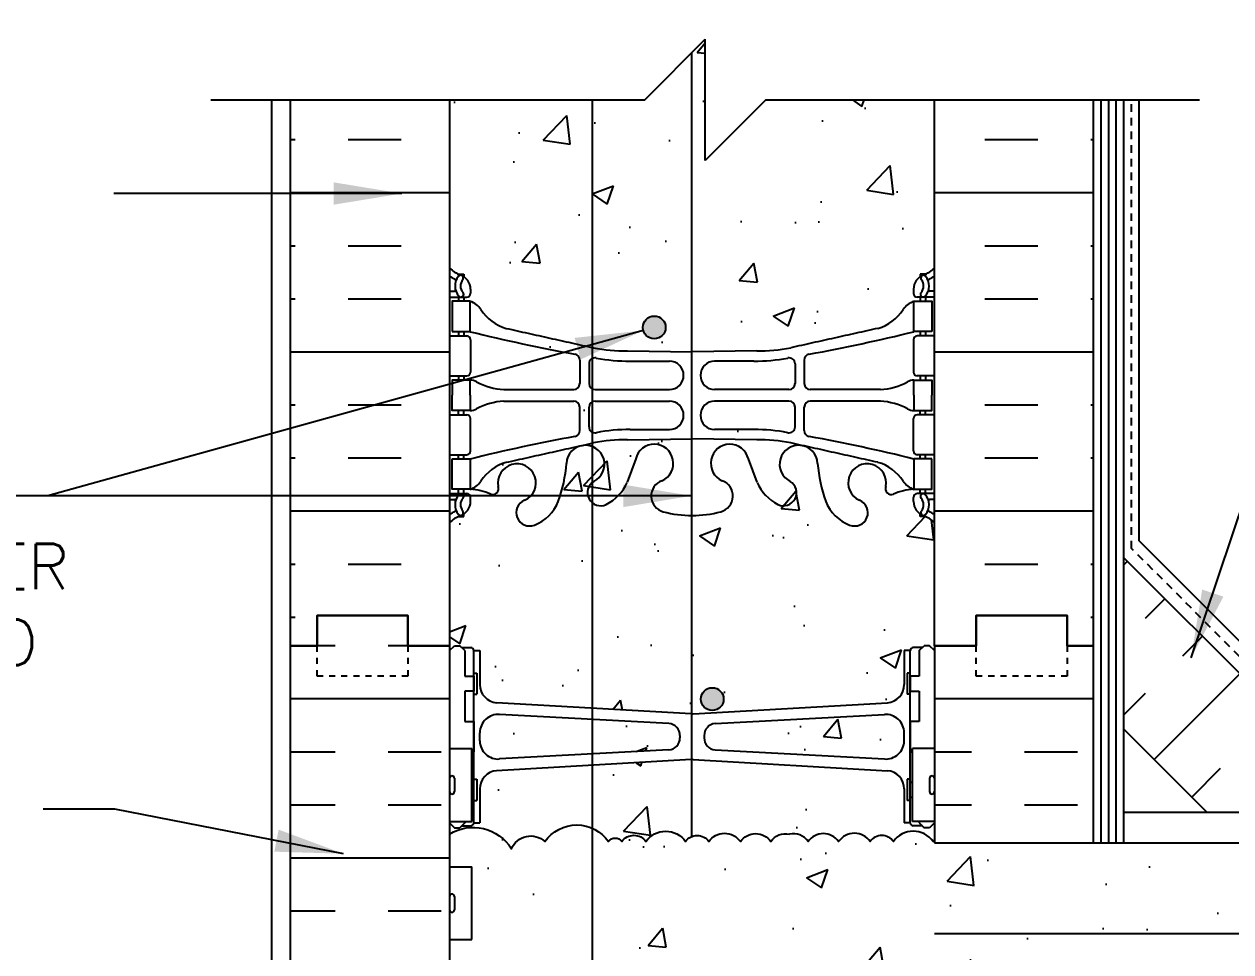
# Model space of a CAD drawing. Header units: inches. Extents: x 193.4 to 284.6, y 120.6 to 197.
# Drawn here: x 248.4 to 268.31, y 165.98 to 181.28 of the extents above; entities that cross this region are included whole.
import ezdxf

# ---------------------------------------------------------------- set-up
doc = ezdxf.new("R2010")
doc.units = ezdxf.units.IN
doc.header["$LTSCALE"] = 0.5
doc.header["$MEASUREMENT"] = 0
doc.linetypes.add('DASHED2', pattern=[0.375, 0.25, -0.125])
for name, color, linetype in [('HATCH', 12, 'Continuous'), ('line25', 2, 'Continuous'), ('LINE3', 3, 'Continuous'), ('LINE50', 5, 'Continuous'), ('LINE9', 9, 'Continuous'), ('TEXT', 4, 'Continuous'), ('Web_Edge', 9, 'Continuous')]:
    doc.layers.add(name, color=color, linetype=linetype)
doc.styles.add('DIM', font='romans.shx', dxfattribs={"width": 0.7})
doc.styles.add('ROMANS', font='romans.shx', dxfattribs={"height": 0.75})
doc.styles.get("Standard").update_dxf_attribs({"font": 'romans.shx', "height": 0.75})
doc.linetypes.add('STEEL', pattern='A,0.5,-0.2,["X",Standard,S=0.1,R=0,X=-0.1,Y=-0.05],-0.1', length=0.8)
doc.dimstyles.new('ext_12', dxfattribs={"dimscale": 12, "dimtxt": 0.09375, "dimasz": 0.09375, "dimexe": 0.09375, "dimexo": 0.0625, "dimgap": 0.0625, "dimtad": 1, "dimdec": 1, "dimzin": 2, "dimdsep": 46, "dimlunit": 4, "dimtxsty": 'DIM', "dimcen": 0.09, "dimdle": 0.09375, "dimclrt": 4, "dimadec": 0, "dimazin": 0, "dimtfac": 1, "dimtdec": 1, "dimtmove": 2, "dimatfit": 3, "dimfxl": 1, "dimfrac": 2, "dimtolj": 1, "dimtzin": 0, "dimarcsym": 0})

msp = doc.modelspace()

# ---------------------------------------------------------------- hatches: boundary and pattern name
at = {"layer": 'HATCH'}
h = msp.add_hatch(dxfattribs=at)
h.set_pattern_fill('AR-CONC', color=256, scale=0.5)
h.set_pattern_definition([(50, (0, 0), (3.5863, -0.31376), [0.375, -4.125]), (355, (0, 0), (-0.693757, 3.76096), [0.3, -3.3]), (100.4514, (0.299, -0.026), (2.892544, 3.4472), [0.3187, -3.50571]), (46.1842, (0, 1), (5.336207, -0.827596), [0.5625, -6.1875]), (96.6356, (0.4447, 0.931), (4.67331, 4.87059), [0.47805, -5.25857]), (351.1842, (0, 1), (4.67331, 4.87059), [0.45, -4.95]), (21, (0.5, 0.75), (2.984535, -2.013094), [0.375, -4.125]), (326, (0.5, 0.75), (1.216577, 3.62575), [0.3, -3.3]), (71.4514, (0.7487, 0.5822), (4.201112, 1.612656), [0.3187, -3.50571]), (37.5, (0, 0), (0.0607993, 1.6644693), [0, -3.26, 0, -3.35, 0, -3.3125]), (7.5, (0, 0), (1.315348, 1.972059), [0, -1.91, 0, -3.185, 0, -1.2625]), (327.5, (-1.115, 0), (2.669112, -0.1127744), [0, -1.25, 0, -3.9, 0, -5.175]), (317.5, (-1.615, 0), (2.915931, 0.500525), [0, -1.625, 0, -2.59, 0, -3.675])])
edge = h.paths.add_edge_path()
edge.add_arc((263.077, 146.44), 0.5, 46.2109, 66.4218)
edge.add_line((263.277, 146.899), (263.187, 146.899))
edge.add_line((263.187, 146.899), (263.187, 146.94))
edge.add_arc((263.327, 147.147), 0.25, 180, 235.9442, ccw=False)
edge.add_line((263.077, 147.147), (263.077, 147.215))
edge.add_arc((263.14, 147.215), 0.0625, 90, 180, ccw=False)
edge.add_line((263.14, 147.277), (263.187, 147.277))
edge.add_line((263.187, 147.277), (263.187, 147.347))
edge.add_line((263.187, 147.347), (263.082, 147.347))
edge.add_arc((263.205, 147.69), 0.364, 214.9775, 250.3387, ccw=False)
edge.add_arc((262.282, 147.079), 0.743, 32.7919, 73.8107)
edge.add_spline(control_points=[(262.489, 147.793), (261.052, 148.113)], knot_values=[0, 0, 1, 1], degree=1, periodic=0)
edge.add_arc((260.495, 145.182), 2.984, 79.2546, 90.0995)
edge.add_line((260.49, 148.166), (259.423, 148.181))
edge.add_line((259.423, 148.181), (258.357, 148.166))
edge.add_arc((258.352, 145.182), 2.984, 89.9005, 100.7454)
edge.add_spline(control_points=[(257.795, 148.113), (256.358, 147.793)], knot_values=[0, 0, 1, 1], degree=1, periodic=0)
edge.add_arc((256.565, 147.079), 0.743, 106.1893, 147.2081)
edge.add_arc((255.642, 147.69), 0.364, 289.6613, 325.0225, ccw=False)
edge.add_line((255.764, 147.347), (255.659, 147.347))
edge.add_line((255.659, 147.347), (255.659, 147.277))
edge.add_line((255.659, 147.277), (255.707, 147.277))
edge.add_arc((255.707, 147.215), 0.0625, 0, 90, ccw=False)
edge.add_line((255.769, 147.215), (255.769, 147.147))
edge.add_arc((255.519, 147.147), 0.25, 304.0558, 360, ccw=False)
edge.add_line((255.659, 146.94), (255.659, 146.899))
edge.add_line((255.659, 146.899), (255.569, 146.899))
edge.add_arc((255.769, 146.44), 0.5, 113.5782, 133.7891)
edge.add_line((255.423, 146.801), (255.423, 144.028))
edge.add_line((255.423, 144.028), (258.387, 144.028))
edge.add_line((258.387, 144.028), (259.387, 145.028))
edge.add_line((259.387, 145.028), (259.387, 143.028))
edge.add_line((259.387, 143.028), (260.387, 144.028))
edge.add_line((260.387, 144.028), (263.423, 144.028))
edge.add_line((263.423, 144.028), (263.423, 146.801))
h.paths.add_polyline_path([(263.423, 153.644), (263.343, 153.564), (263.253, 153.564), (263.223, 153.594), (263.073, 153.594, -0.414214), (263.023, 153.644), (262.923, 153.644), (262.923, 154.205, 0.390098), (262.648, 154.504), (259.44, 154.688, 0.020761), (259.423, 154.688, 0.020761), (259.407, 154.688), (256.199, 154.504, 0.390098), (255.923, 154.205), (255.923, 153.644), (255.823, 153.644, -0.414214), (255.773, 153.594), (255.623, 153.594), (255.593, 153.564), (255.503, 153.564), (255.423, 153.644), (255.423, 153.028), (255.423, 150.994, 0.088416), (255.569, 150.896), (255.659, 150.896), (255.659, 150.855, -0.249069), (255.769, 150.647), (255.769, 150.58, -0.414214), (255.707, 150.517), (255.659, 150.517), (255.659, 150.447), (255.764, 150.447, 0.087457), (256.102, 150.526, -0.638777), (256.226, 150.403, 2.087231), (256.66, 150.627, -1), (256.824, 151.036, -0.21345), (257.216, 150.647, -0.068226), (257.352, 150.019, 1.753171), (257.803, 150.315, -0.940793), (258.006, 150.699, -0.173075), (258.352, 150.332), (258.495, 149.945, 1.612474), (258.926, 150.305, -0.734872), (258.949, 150.816, -0.068475), (259.423, 150.878, -0.068475), (259.898, 150.816, -0.734872), (259.921, 150.305, 1.612474), (260.352, 149.945), (260.495, 150.332, -0.173075), (260.841, 150.699, -0.940793), (261.044, 150.315, 1.753171), (261.495, 150.019, -0.068226), (261.631, 150.647, -0.21345), (262.023, 151.036, -1), (262.187, 150.627, 2.087231), (262.62, 150.403, -0.638777), (262.745, 150.526, 0.087457), (263.082, 150.447), (263.187, 150.447), (263.187, 150.517), (263.14, 150.517, -0.414214), (263.077, 150.58), (263.077, 150.647, -0.249069), (263.187, 150.855), (263.187, 150.896), (263.277, 150.896, 0.088416), (263.423, 150.994), (263.423, 153.028)])
h.paths.add_polyline_path([(262.923, 156.484), (263.023, 156.484, -0.414214), (263.073, 156.534), (263.223, 156.534), (263.253, 156.564), (263.343, 156.564), (263.423, 156.484), (263.423, 156.673), (263.058, 156.673), (263.058, 157.346, 0.035013), (263.002, 157.276, 0.520567), (262.451, 157.159, 0.520567), (261.43, 157.254, 0.520567), (260.409, 157.159, 0.520567), (259.858, 157.276, 0.520567), (258.807, 157.276, 0.520567), (258.587, 157.276, 0.520567), (258.19, 157.276, 0.520567), (257.536, 157.276, 0.520567), (257.154, 157.276, 0.520567), (256.633, 157.276, 0.520567), (256.131, 157.276, 0.328601), (255.788, 157.392), (255.788, 156.673), (255.423, 156.673), (255.423, 156.484), (255.503, 156.564), (255.593, 156.564), (255.623, 156.534), (255.773, 156.534, -0.414214), (255.823, 156.484), (255.923, 156.484), (255.923, 155.923, 0.390098), (256.199, 155.624), (259.407, 155.44, 0.020761), (259.423, 155.44, 0.020761), (259.44, 155.44), (262.648, 155.624, 0.390098), (262.923, 155.923)])
h.paths.add_polyline_path([(262.923, 154.997), (262.923, 155.131, 0.438748), (262.599, 155.43), (259.807, 155.281, 0.390098), (259.623, 155.082), (259.623, 155.046, 0.390098), (259.807, 154.847), (262.599, 154.698, 0.438748)])
h.paths.add_polyline_path([(259.223, 155.046), (259.223, 155.082, 0.390098), (259.04, 155.281), (256.248, 155.43, 0.438748), (255.923, 155.131), (255.923, 154.997, 0.438748), (256.248, 154.698), (259.04, 154.847, 0.390098)])
h.paths.add_polyline_path([(263.423, 164.278), (263.423, 165.778), (282.319, 165.778), (282.319, 167.778), (263.423, 167.778), (263.423, 167.83, 0.04026), (263.399, 167.8, 0.520567), (262.745, 167.8, 0.520567), (262.363, 167.8, 0.520567), (261.841, 167.8, 0.520567), (261.34, 167.8, 0.297004), (261.031, 167.924, 0.297004), (260.722, 167.8, 0.520567), (260.221, 167.8, 0.520567), (259.699, 167.8, 0.520567), (259.317, 167.8, 0.520567), (258.663, 167.8, 0.520567), (258.266, 167.8, 0.520567), (258.046, 167.8, 0.520567), (256.996, 167.8, 0.520567), (256.445, 167.682, 0.411465), (255.423, 167.923), (255.423, 167.383), (255.788, 167.383), (255.788, 166.183), (255.423, 166.183), (255.423, 165.433), (255.788, 165.433), (255.788, 164.233), (255.423, 164.233), (255.423, 163.483), (255.788, 163.483), (255.788, 162.403), (255.423, 162.403), (255.423, 161.653), (255.788, 161.653), (255.788, 160.573), (255.423, 160.573), (255.423, 159.823), (255.788, 159.823), (255.788, 158.623), (255.423, 158.623), (255.423, 157.873), (255.788, 157.873), (255.788, 157.392, -0.328601), (256.131, 157.276, -0.520567), (256.633, 157.276, -0.520567), (257.154, 157.276, -0.520567), (257.536, 157.276, -0.520567), (258.19, 157.276, -0.520567), (258.587, 157.276, -0.520567), (258.807, 157.276, -0.520567), (259.858, 157.276, -0.520567), (260.409, 157.159, -0.520567), (261.43, 157.254, -0.520567), (262.451, 157.159, -0.520567), (263.002, 157.276, -0.035013), (263.058, 157.346), (263.058, 157.873), (263.423, 157.873), (263.423, 159.778)])
h.paths.add_polyline_path([(262.923, 168.669, 0.390098), (262.648, 168.968), (259.44, 169.152, 0.020761), (259.423, 169.152, 0.020761), (259.407, 169.152), (256.199, 168.968, 0.390098), (255.923, 168.669), (255.923, 168.108), (255.823, 168.108, -0.414214), (255.773, 168.058), (255.623, 168.058), (255.593, 168.028), (255.503, 168.028), (255.423, 168.108), (255.423, 167.923, -0.411465), (256.445, 167.682, -0.520567), (256.996, 167.8, -0.520567), (258.046, 167.8, -0.520567), (258.266, 167.8, -0.520567), (258.663, 167.8, -0.520567), (259.317, 167.8, -0.520567), (259.699, 167.8, -0.520567), (260.221, 167.8, -0.520567), (260.722, 167.8, -0.297004), (261.031, 167.924, -0.297004), (261.34, 167.8, -0.520567), (261.841, 167.8, -0.520567), (262.363, 167.8, -0.520567), (262.745, 167.8, -0.520567), (263.399, 167.8, -0.04026), (263.423, 167.83), (263.423, 168.108), (263.343, 168.028), (263.253, 168.028), (263.223, 168.058), (263.073, 168.058, -0.414214), (263.023, 168.108), (262.923, 168.108)])
h.paths.add_polyline_path([(259.04, 169.745), (256.248, 169.894, 0.438748), (255.923, 169.595), (255.923, 169.461, 0.438748), (256.248, 169.162), (259.04, 169.311, 0.390098), (259.223, 169.51), (259.223, 169.546, 0.390098)])
h.paths.add_polyline_path([(262.599, 169.894), (259.807, 169.745, 0.390098), (259.623, 169.546), (259.623, 169.51, 0.390098), (259.807, 169.311), (262.599, 169.162, 0.438748), (262.923, 169.461), (262.923, 169.595, 0.438748)])
h.paths.add_polyline_path([(263.423, 173.062, 0.088416), (263.277, 173.16), (263.187, 173.16), (263.187, 173.201, -0.249069), (263.077, 173.409), (263.077, 173.476, -0.414214), (263.14, 173.539), (263.187, 173.539), (263.187, 173.609), (263.082, 173.609, 0.087457), (262.745, 173.53, -0.638777), (262.62, 173.653, 2.087231), (262.187, 173.428, -1), (262.023, 173.02, -0.21345), (261.631, 173.409, -0.068226), (261.495, 174.037, 1.753171), (261.044, 173.74, -0.940793), (260.841, 173.357, -0.173075), (260.495, 173.724), (260.352, 174.111, 1.612474), (259.921, 173.751, -0.734872), (259.898, 173.24, -0.068475), (259.423, 173.178, -0.068475), (258.949, 173.24, -0.734872), (258.926, 173.751, 1.612474), (258.495, 174.111), (258.352, 173.724, -0.173075), (258.006, 173.357, -0.940793), (257.803, 173.74, 1.753171), (257.352, 174.037, -0.068226), (257.216, 173.409, -0.21345), (256.824, 173.02, -1), (256.66, 173.428, 2.087231), (256.226, 173.653, -0.638777), (256.102, 173.53, 0.087457), (255.764, 173.609), (255.659, 173.609), (255.659, 173.539), (255.707, 173.539, -0.414214), (255.769, 173.476), (255.769, 173.409, -0.249069), (255.659, 173.201), (255.659, 173.16), (255.569, 173.16, 0.088416), (255.423, 173.062), (255.423, 171.028), (255.423, 170.948), (255.503, 171.028), (255.593, 171.028), (255.623, 170.998), (255.773, 170.998, -0.414214), (255.823, 170.948), (255.923, 170.948), (255.923, 170.387, 0.390098), (256.199, 170.088), (259.407, 169.904, 0.020761), (259.423, 169.904, 0.020761), (259.44, 169.904), (262.648, 170.088, 0.390098), (262.923, 170.387), (262.923, 170.948), (263.023, 170.948, -0.414214), (263.073, 170.998), (263.223, 170.998), (263.253, 171.028), (263.343, 171.028), (263.423, 170.948), (263.423, 171.028)])
h.paths.add_polyline_path([(263.423, 180.03), (260.642, 180.03), (259.642, 179.03), (259.642, 181.03), (258.642, 180.03), (255.423, 180.03), (255.423, 177.255, 0.088416), (255.569, 177.157), (255.659, 177.157), (255.659, 177.116, -0.249069), (255.769, 176.909), (255.769, 176.841, -0.414214), (255.707, 176.779), (255.659, 176.779), (255.659, 176.709), (255.764, 176.709), (255.764, 176.209, 0.015618), (257.489, 175.837, -0.362164), (257.571, 175.739), (257.571, 175.354, -0.414015), (257.472, 175.254), (256.317, 175.253, -0.104585), (255.856, 175.386, 0.109113), (255.764, 175.409), (255.764, 175.159), (255.764, 174.909, 0.109113), (255.856, 174.931, -0.104585), (256.317, 175.064), (257.472, 175.063, -0.414015), (257.571, 174.963), (257.571, 174.578, -0.362164), (257.489, 174.48, 0.015618), (255.764, 174.109), (255.764, 173.609, -0.087457), (256.102, 173.53, 0.638777), (256.226, 173.653, -2.126461), (256.652, 173.425, 0.951577), (256.812, 173.016, 0.218393), (257.216, 173.409, 0.068226), (257.352, 174.037, -1.753171), (257.803, 173.74, 0.940793), (258.006, 173.357, 0.173075), (258.352, 173.724), (258.495, 174.111, -1.612474), (258.926, 173.751, 0.726929), (258.944, 173.241, 0.06927), (259.423, 173.178, 0.06927), (259.903, 173.241, 0.726929), (259.921, 173.751, -1.612474), (260.352, 174.111), (260.495, 173.724, 0.173075), (260.841, 173.357, 0.940793), (261.044, 173.74, -1.753171), (261.495, 174.037, 0.068226), (261.631, 173.409, 0.218393), (262.035, 173.016, 0.951577), (262.195, 173.425, -2.126461), (262.62, 173.653, 0.638777), (262.745, 173.53, -0.087457), (263.082, 173.609), (263.082, 174.109, 0.015618), (261.357, 174.48, -0.362164), (261.275, 174.578), (261.275, 174.963, -0.414015), (261.375, 175.063), (262.53, 175.064, -0.104585), (262.991, 174.931, 0.109113), (263.082, 174.909), (263.082, 175.159), (263.082, 175.409, 0.109113), (262.991, 175.386, -0.104585), (262.53, 175.253), (261.375, 175.254, -0.414015), (261.275, 175.354), (261.275, 175.739, -0.362164), (261.357, 175.837, 0.015618), (263.082, 176.209), (263.082, 176.709), (263.187, 176.709), (263.187, 176.779), (263.14, 176.779, -0.414214), (263.077, 176.841), (263.077, 176.909, -0.249069), (263.187, 177.116), (263.187, 177.157), (263.277, 177.157, 0.088416), (263.423, 177.255)])
h.paths.add_polyline_path([(259.051, 175.722, -1), (259.051, 175.254), (257.824, 175.254, -0.414214), (257.724, 175.354), (257.724, 175.677, -0.470273), (257.843, 175.775, 0.047355), (258.404, 175.722)], flags=16)
h.paths.add_polyline_path([(259.796, 175.722), (260.443, 175.722, 0.047355), (261.004, 175.775, -0.470273), (261.123, 175.677), (261.123, 175.354, -0.414214), (261.023, 175.254), (259.796, 175.254, -1)], flags=16)
h.paths.add_polyline_path([(259.051, 175.063, -1), (259.051, 174.595), (258.404, 174.595, 0.047355), (257.843, 174.542, -0.470273), (257.724, 174.64), (257.724, 174.963, -0.414214), (257.824, 175.063)], flags=16)
h.paths.add_polyline_path([(259.796, 175.063), (261.023, 175.063, -0.414214), (261.123, 174.963), (261.123, 174.64, -0.470273), (261.004, 174.542, 0.047355), (260.443, 174.595), (259.796, 174.595, -1)], flags=16)
edge = h.paths.add_edge_path()
edge.add_arc((263.077, 185.44), 0.5, 46.2109, 66.4218)
edge.add_line((263.277, 185.898), (263.187, 185.898))
edge.add_line((263.187, 185.898), (263.187, 185.94))
edge.add_arc((263.327, 186.147), 0.25, 180, 235.9442, ccw=False)
edge.add_line((263.077, 186.147), (263.077, 186.214))
edge.add_arc((263.14, 186.214), 0.0625, 90, 180, ccw=False)
edge.add_line((263.14, 186.277), (263.187, 186.277))
edge.add_line((263.187, 186.277), (263.187, 186.347))
edge.add_line((263.187, 186.347), (263.082, 186.347))
edge.add_arc((263.205, 186.69), 0.364, 214.9775, 250.3387, ccw=False)
edge.add_arc((262.282, 186.078), 0.743, 32.7919, 73.8107)
edge.add_spline(control_points=[(262.489, 186.792), (261.052, 187.113)], knot_values=[0, 0, 1, 1], degree=1, periodic=0)
edge.add_arc((260.495, 184.181), 2.984, 79.2546, 90.0995)
edge.add_line((260.49, 187.165), (259.423, 187.181))
edge.add_line((259.423, 187.181), (258.357, 187.165))
edge.add_arc((258.352, 184.181), 2.984, 89.9005, 100.7454)
edge.add_spline(control_points=[(257.795, 187.113), (256.358, 186.792)], knot_values=[0, 0, 1, 1], degree=1, periodic=0)
edge.add_arc((256.565, 186.078), 0.743, 106.1893, 147.2081)
edge.add_arc((255.642, 186.69), 0.364, 289.6613, 325.0225, ccw=False)
edge.add_line((255.764, 186.347), (255.659, 186.347))
edge.add_line((255.659, 186.347), (255.659, 186.277))
edge.add_line((255.659, 186.277), (255.707, 186.277))
edge.add_arc((255.707, 186.214), 0.0625, 0, 90, ccw=False)
edge.add_line((255.769, 186.214), (255.769, 186.147))
edge.add_arc((255.519, 186.147), 0.25, 304.0558, 360, ccw=False)
edge.add_line((255.659, 185.94), (255.659, 185.898))
edge.add_line((255.659, 185.898), (255.569, 185.898))
edge.add_arc((255.769, 185.44), 0.5, 113.5782, 133.7891)
edge.add_line((255.423, 185.801), (255.423, 182.53))
edge.add_line((255.423, 182.53), (258.642, 182.53))
edge.add_line((258.642, 182.53), (259.642, 183.53))
edge.add_line((259.642, 183.53), (259.642, 181.53))
edge.add_line((259.642, 181.53), (260.642, 182.53))
edge.add_line((260.642, 182.53), (263.423, 182.53))
edge.add_line((263.423, 182.53), (263.423, 185.801))
h.paths.add_polyline_path([(263.423, 190.621, 0.259173), (262.972, 190.401, 0.520567), (262.472, 190.401, 0.520567), (262.085, 190.401, 0.336749), (261.423, 190.507, 0.336749), (260.761, 190.401, 0.520567), (260.375, 190.401, 0.520567), (259.875, 190.401, 0.520567), (259.028, 190.401, 0.520567), (258.746, 190.401, 0.520567), (257.851, 190.401, 0.520567), (257.112, 190.401, 0.520567), (256.419, 190.401, 0.520567), (256.198, 190.401, 0.321585), (255.423, 190.427), (255.423, 189.993, 0.088416), (255.569, 189.896), (255.659, 189.896), (255.659, 189.854, -0.249069), (255.769, 189.647), (255.769, 189.579, -0.414214), (255.707, 189.517), (255.659, 189.517), (255.659, 189.447), (255.764, 189.447, 0.085348), (256.094, 189.522, -0.669601), (256.226, 189.402, 2.087231), (256.66, 189.627, -1), (256.824, 190.036, -0.21345), (257.216, 189.646, -0.069923), (257.353, 189.003, 1.702394), (257.803, 189.315, -0.940793), (258.006, 189.698, -0.173075), (258.352, 189.332), (258.495, 188.945, 1.612474), (258.926, 189.304, -0.734872), (258.949, 189.815, -0.068475), (259.423, 189.878, -0.068475), (259.898, 189.815, -0.734872), (259.921, 189.304, 1.612474), (260.352, 188.945), (260.495, 189.332, -0.173075), (260.841, 189.698, -0.940793), (261.044, 189.315, 1.702394), (261.494, 189.003, -0.069923), (261.631, 189.646, -0.21345), (262.023, 190.036, -1), (262.187, 189.627, 2.087231), (262.62, 189.402, -0.669601), (262.753, 189.522, 0.085348), (263.082, 189.447), (263.187, 189.447), (263.187, 189.517), (263.14, 189.517, -0.414214), (263.077, 189.579), (263.077, 189.647, -0.249069), (263.187, 189.854), (263.187, 189.896), (263.277, 189.896, 0.088416), (263.423, 189.993)])
h = msp.add_hatch(dxfattribs=at)
h.set_pattern_fill('INSUL', color=256, scale=7, style=0)
h.paths.add_polyline_path([(255.423, 180.03), (252.798, 180.03), (252.798, 171.028), (253.236, 171.028), (253.236, 171.528), (254.736, 171.528), (254.736, 171.028), (255.423, 171.028)])
h.paths.add_polyline_path([(266.048, 180.03), (263.423, 180.03), (263.423, 171.028), (264.111, 171.028), (264.111, 171.528), (265.611, 171.528), (265.611, 171.028), (266.048, 171.028)])
h = msp.add_hatch(dxfattribs=at)
h.set_pattern_fill('INSUL', color=256, scale=7, angle=45, style=0)
h.set_pattern_definition([(45, (159.2452, 9.3768), (-1.856155, 1.856155), []), (45, (158.6265, 9.9955), (-1.856155, 1.856155), [0.875, -0.875]), (45, (158.0078, 10.6143), (-1.856155, 1.856155), [0.875, -0.875])])
h.paths.add_polyline_path([(267.797, 168.403), (270.625, 168.403), (266.548, 172.48), (266.548, 169.651)])
h = msp.add_hatch(dxfattribs=at)
h.set_pattern_fill('INSUL', color=256, scale=7, style=0)
h.set_pattern_definition([(0, (264.9072, 170.1549), (0, 2.625), []), (0, (264.9072, 171.0299), (0, 2.625), [0.875, -0.875]), (0, (264.9072, 171.9049), (0, 2.625), [0.875, -0.875])])
h.paths.add_polyline_path([(264.111, 170.528), (264.111, 171.028), (263.423, 171.028), (263.423, 167.778), (266.048, 167.778), (266.048, 171.028), (265.611, 171.028), (265.611, 170.528)])
h.paths.add_polyline_path([(263.423, 158.278), (263.423, 153.028), (264.111, 153.028), (264.111, 153.528), (265.611, 153.528), (265.611, 153.028), (266.048, 153.028), (266.048, 158.278)])
h.paths.add_polyline_path([(255.423, 153.028), (255.423, 171.028), (254.736, 171.028), (254.736, 171.528), (253.236, 171.528), (253.236, 171.028), (252.798, 171.028), (252.798, 153.028), (253.236, 153.028), (253.236, 153.528), (254.736, 153.528), (254.736, 153.028)])
at = {"layer": 'LINE3'}
for points in [[(258.987, 176.279, 1), (258.612, 176.279, 1)], [(259.945, 170.149, 1), (259.57, 170.149, 1)]]:
    msp.add_hatch(color=256, dxfattribs=at).paths.add_polyline_path(points)

# ---------------------------------------------------------------- linework, layer by layer
at = {"layer": 'HATCH'}
for p, q in [((266.173, 167.778), (266.173, 180.03)), ((266.298, 167.778), (266.298, 180.03)), ((266.423, 167.778), (266.423, 180.03)), ((266.798, 172.76), (266.798, 180.03)), ((270.905, 168.653), (266.798, 172.76))]:
    msp.add_line(p, q, dxfattribs=at)
for points in [[(255.423, 167.923, -0.411465), (256.445, 167.682, -0.520567), (256.996, 167.8, -0.520567), (258.046, 167.8, -0.520567), (258.266, 167.8, -0.520567), (258.663, 167.8, -0.520567), (259.317, 167.8, -0.520567), (259.699, 167.8, -0.520567), (260.221, 167.8, -0.520567), (260.722, 167.8, -0.297004), (261.031, 167.924)], [(263.423, 167.83, 0.04026), (263.399, 167.8, 0.520567), (262.745, 167.8, 0.520567), (262.363, 167.8, 0.520567), (261.841, 167.8, 0.520567), (261.34, 167.8, 0.297004), (261.031, 167.924)]]:
    msp.add_lwpolyline(points, format="xyb", dxfattribs=at)
at = {"layer": 'line25'}
for p, q in [((255.423, 180.028), (255.423, 171.028)), ((263.423, 171.028), (263.423, 180.028)), ((266.548, 167.778), (266.548, 180.03)), ((270.75, 168.278), (266.548, 172.48)), ((255.423, 171.028), (255.423, 153.028)), ((263.423, 171.028), (263.423, 167.778)), ((267.922, 168.278), (266.548, 169.651)), ((255.423, 169.333), (255.788, 169.333)), ((255.788, 168.133), (255.788, 169.333)), ((263.423, 169.333), (263.058, 169.333)), ((263.058, 168.133), (263.058, 169.333)), ((255.423, 168.133), (255.788, 168.133)), ((263.423, 168.133), (263.058, 168.133)), ((263.423, 167.778), (282.319, 167.778)), ((255.423, 167.383), (255.788, 167.383)), ((255.788, 166.183), (255.788, 167.383)), ((255.423, 166.183), (255.788, 166.183))]:
    msp.add_line(p, q, dxfattribs=at)
at = {"layer": 'LINE3'}
for p, q in [((259.416, 180.805), (259.416, 167.881)), ((257.774, 180.028), (257.774, 144.051))]:
    msp.add_line(p, q, dxfattribs=at)
at = {"layer": 'LINE3', "linetype": 'STEEL'}
msp.add_line((282.319, 166.278), (263.423, 166.278), dxfattribs=at)
at = {"layer": 'LINE3'}
for centre in [(258.8, 176.279), (259.757, 170.149)]:
    msp.add_circle(centre, 0.188, dxfattribs=at)
at = {"layer": 'LINE50'}
for p, q in [((252.798, 171.028), (252.798, 180.028)), ((266.048, 171.028), (266.048, 180.028)), ((252.798, 153.028), (252.798, 171.028)), ((266.048, 167.778), (266.048, 171.028))]:
    msp.add_line(p, q, dxfattribs=at)
at = {"layer": 'LINE50', "color": 9, "linetype": 'DASHED2'}
for p, q in [((266.673, 172.635), (266.673, 180.03)), ((270.843, 168.465), (266.673, 172.635))]:
    msp.add_line(p, q, dxfattribs=at)
at = {"layer": 'LINE50'}
for points in [[(252.798, 171.028), (253.236, 171.028), (253.236, 171.528), (254.736, 171.528), (254.736, 171.028), (255.423, 171.028)], [(255.423, 171.028), (254.736, 171.028), (254.736, 171.528), (253.236, 171.528), (253.236, 171.028), (252.798, 171.028)], [(266.048, 171.028), (265.611, 171.028), (265.611, 171.528), (264.111, 171.528), (264.111, 171.028), (263.423, 171.028)], [(263.423, 171.028), (264.111, 171.028), (264.111, 171.528), (265.611, 171.528), (265.611, 171.028), (266.048, 171.028)]]:
    msp.add_lwpolyline(points, dxfattribs=at)
at = {"layer": 'LINE9'}
for p, q in [((258.642, 180.03), (259.642, 181.03)), ((259.642, 179.03), (259.642, 181.03)), ((251.486, 180.03), (258.642, 180.03)), ((252.486, 180.03), (252.486, 144.03)), ((260.642, 180.03), (259.642, 179.03)), ((260.642, 180.03), (267.798, 180.03)), ((255.423, 170.948), (255.503, 171.028)), ((255.503, 171.028), (255.593, 171.028)), ((255.673, 170.948), (255.593, 171.028)), ((263.173, 170.948), (263.253, 171.028)), ((263.343, 171.028), (263.253, 171.028)), ((263.423, 170.948), (263.343, 171.028)), ((255.623, 170.998), (255.773, 170.998)), ((255.673, 170.998), (255.773, 170.998)), ((255.673, 170.948), (255.673, 170.528)), ((255.823, 170.948), (255.923, 170.948)), ((255.823, 168.108), (255.823, 170.948)), ((255.823, 170.928), (255.823, 170.928)), ((255.923, 170.948), (255.923, 170.387)), ((262.923, 170.948), (262.923, 170.387)), ((263.023, 170.948), (262.923, 170.948)), ((263.023, 168.108), (263.023, 170.948)), ((263.023, 170.928), (263.023, 170.928)), ((263.173, 170.998), (263.073, 170.998)), ((263.223, 170.998), (263.073, 170.998)), ((263.173, 170.948), (263.173, 170.528)), ((255.823, 170.578), (255.873, 170.578)), ((255.873, 170.578), (255.873, 170.228)), ((263.023, 170.578), (262.973, 170.578)), ((262.973, 170.578), (262.973, 170.228)), ((255.673, 170.278), (255.673, 169.778)), ((255.823, 170.228), (255.873, 170.228)), ((263.023, 170.228), (262.973, 170.228)), ((263.173, 170.278), (263.173, 169.778)), ((259.407, 169.904), (256.199, 170.088)), ((259.44, 169.904), (262.648, 170.088)), ((259.04, 169.745), (256.248, 169.894)), ((259.807, 169.745), (262.599, 169.894)), ((255.923, 169.461), (255.923, 169.595)), ((259.223, 169.546), (259.223, 169.51)), ((259.623, 169.546), (259.623, 169.51)), ((262.923, 169.461), (262.923, 169.595)), ((259.04, 169.311), (256.248, 169.162)), ((259.807, 169.311), (262.599, 169.162)), ((259.407, 169.152), (256.199, 168.968)), ((259.44, 169.152), (262.648, 168.968)), ((255.423, 168.843), (255.423, 168.623)), ((255.463, 168.883), (255.463, 168.883)), ((255.503, 168.843), (255.503, 168.623)), ((255.823, 168.828), (255.873, 168.828)), ((255.873, 168.828), (255.873, 168.478)), ((262.973, 168.828), (262.973, 168.478)), ((263.023, 168.828), (262.973, 168.828)), ((263.343, 168.843), (263.343, 168.623)), ((263.383, 168.883), (263.383, 168.883)), ((263.423, 168.843), (263.423, 168.623)), ((255.423, 168.788), (255.423, 168.788)), ((255.423, 168.678), (255.423, 168.678)), ((255.923, 168.669), (255.923, 168.108)), ((262.923, 168.669), (262.923, 168.108)), ((263.343, 168.788), (263.343, 168.788)), ((263.343, 168.678), (263.343, 168.678)), ((255.463, 168.583), (255.463, 168.583)), ((255.823, 168.478), (255.873, 168.478)), ((263.023, 168.478), (262.973, 168.478)), ((263.383, 168.583), (263.383, 168.583)), ((255.423, 168.108), (255.503, 168.028)), ((255.673, 168.108), (255.593, 168.028)), ((255.623, 168.058), (255.773, 168.058)), ((255.673, 168.133), (255.673, 168.108)), ((255.673, 168.058), (255.773, 168.058)), ((255.823, 168.108), (255.923, 168.108)), ((263.023, 168.108), (262.923, 168.108)), ((263.223, 168.058), (263.073, 168.058)), ((263.173, 168.058), (263.073, 168.058)), ((263.173, 168.133), (263.173, 168.108)), ((263.173, 168.108), (263.253, 168.028)), ((263.423, 168.108), (263.343, 168.028)), ((255.503, 168.028), (255.593, 168.028)), ((263.343, 168.028), (263.253, 168.028)), ((255.423, 166.893), (255.423, 166.673)), ((255.423, 166.838), (255.423, 166.838)), ((255.463, 166.933), (255.463, 166.933)), ((255.503, 166.893), (255.503, 166.673)), ((255.423, 166.728), (255.423, 166.728)), ((255.463, 166.633), (255.463, 166.633))]:
    msp.add_line(p, q, dxfattribs=at)
at = {"layer": 'LINE9', "linetype": 'DASHED2', "ltscale": 0.15}
for points in [[(254.736, 171.028), (254.736, 171.028), (254.736, 170.528), (253.236, 170.528), (253.236, 171.028), (253.236, 171.028)], [(265.611, 171.028), (265.611, 171.028), (265.611, 170.528), (264.111, 170.528), (264.111, 171.028), (264.111, 171.028)]]:
    msp.add_lwpolyline(points, dxfattribs=at)
at = {"layer": 'LINE9'}
for points in [[(255.673, 170.528), (255.823, 170.528), (255.823, 170.278), (255.673, 170.278)], [(263.173, 170.528), (263.023, 170.528), (263.023, 170.278), (263.173, 170.278)], [(255.673, 169.778), (255.673, 169.778), (255.823, 169.778), (255.823, 169.278), (255.788, 169.278)], [(263.173, 169.778), (263.173, 169.778), (263.023, 169.778), (263.023, 169.278), (263.058, 169.278)], [(255.788, 168.528), (255.823, 168.528), (255.823, 168.778), (255.788, 168.778)], [(263.058, 168.528), (263.023, 168.528), (263.023, 168.778), (263.058, 168.778)], [(282.319, 168.278), (266.548, 168.278)]]:
    msp.add_lwpolyline(points, dxfattribs=at)
for centre, radius, start, end in [((255.773, 170.948), 0.05, 0, 90), ((263.073, 170.948), 0.05, 90, 180), ((256.223, 170.387), 0.3, 180, 265.2426), ((262.623, 170.387), 0.3, 274.7574, 0), ((256.223, 169.595), 0.3, 85.2426, 180), ((259.423, 170.104), 0.2, 265.2426, 270), ((259.423, 170.104), 0.2, 270, 274.7574), ((262.623, 169.595), 0.3, 0, 94.7574), ((259.023, 169.546), 0.2, 0, 85.2426), ((259.823, 169.546), 0.2, 94.7574, 180), ((256.223, 169.461), 0.3, 180, 274.7574), ((259.023, 169.51), 0.2, 274.7574, 0), ((259.823, 169.51), 0.2, 180, 265.2426), ((262.623, 169.461), 0.3, 265.2426, 0), ((259.423, 168.952), 0.2, 90, 94.7574), ((259.423, 168.952), 0.2, 85.2426, 90), ((255.463, 168.843), 0.04, 90, 180), ((255.463, 168.843), 0.04, 0, 90), ((256.223, 168.669), 0.3, 94.7574, 180), ((262.623, 168.669), 0.3, 0, 85.2426), ((263.383, 168.843), 0.04, 90, 180), ((263.383, 168.843), 0.04, 0, 90), ((255.463, 168.623), 0.04, 180, 270), ((255.463, 168.623), 0.04, 270, 0), ((263.383, 168.623), 0.04, 180, 270), ((263.383, 168.623), 0.04, 270, 0), ((255.773, 168.108), 0.05, 270, 0), ((263.073, 168.108), 0.05, 180, 270), ((255.463, 166.893), 0.04, 90, 180), ((255.463, 166.893), 0.04, 0, 90), ((255.463, 166.673), 0.04, 180, 270), ((255.463, 166.673), 0.04, 270, 0)]:
    msp.add_arc(centre, radius, start, end, dxfattribs=at)
at = {"layer": 'Web_Edge'}
for p, q in [((255.569, 177.157), (255.659, 177.157)), ((255.659, 177.157), (255.659, 177.116)), ((263.277, 177.157), (263.187, 177.157)), ((263.187, 177.157), (263.187, 177.116)), ((255.423, 176.879), (255.501, 176.879)), ((255.769, 176.909), (255.769, 176.841)), ((263.077, 176.909), (263.077, 176.841)), ((263.423, 176.879), (263.346, 176.879)), ((255.423, 176.779), (255.707, 176.779)), ((255.569, 176.779), (255.569, 176.709)), ((255.659, 176.779), (255.659, 176.709)), ((263.423, 176.779), (263.14, 176.779)), ((263.187, 176.779), (263.187, 176.709)), ((263.277, 176.779), (263.277, 176.709)), ((255.569, 176.209), (255.569, 176.139)), ((255.659, 176.209), (255.659, 176.139)), ((263.187, 176.209), (263.187, 176.139)), ((263.277, 176.209), (263.277, 176.139)), ((255.423, 176.139), (255.707, 176.139)), ((255.769, 176.076), (255.769, 175.541)), ((263.077, 176.076), (263.077, 175.541)), ((263.423, 176.139), (263.14, 176.139)), ((258.357, 175.89), (259.423, 175.875)), ((260.49, 175.89), (259.423, 175.875)), ((257.571, 175.739), (257.571, 175.354)), ((257.724, 175.677), (257.724, 175.354)), ((258.404, 175.722), (259.051, 175.722)), ((260.443, 175.722), (259.796, 175.722)), ((261.123, 175.677), (261.123, 175.354)), ((261.275, 175.739), (261.275, 175.354)), ((255.423, 175.479), (255.707, 175.479)), ((255.569, 175.479), (255.569, 175.409)), ((255.659, 175.479), (255.659, 175.409)), ((263.423, 175.479), (263.14, 175.479)), ((263.187, 175.479), (263.187, 175.409)), ((263.277, 175.479), (263.277, 175.409)), ((256.317, 175.253), (257.472, 175.254)), ((257.824, 175.254), (259.051, 175.254)), ((261.023, 175.254), (259.796, 175.254)), ((262.53, 175.253), (261.375, 175.254)), ((256.317, 175.064), (257.472, 175.063)), ((257.824, 175.063), (259.051, 175.063)), ((261.023, 175.063), (259.796, 175.063)), ((262.53, 175.064), (261.375, 175.063)), ((255.423, 174.839), (255.707, 174.839)), ((255.569, 174.839), (255.569, 174.909)), ((255.659, 174.839), (255.659, 174.909)), ((257.571, 174.578), (257.571, 174.963)), ((257.724, 174.64), (257.724, 174.963)), ((261.123, 174.64), (261.123, 174.963)), ((261.275, 174.578), (261.275, 174.963)), ((263.423, 174.839), (263.14, 174.839)), ((263.187, 174.839), (263.187, 174.909)), ((263.277, 174.839), (263.277, 174.909)), ((255.769, 174.241), (255.769, 174.776)), ((263.077, 174.241), (263.077, 174.776)), ((258.357, 174.427), (259.423, 174.442)), ((258.404, 174.595), (259.051, 174.595)), ((260.49, 174.427), (259.423, 174.442)), ((260.443, 174.595), (259.796, 174.595)), ((255.423, 174.179), (255.707, 174.179)), ((255.569, 174.109), (255.569, 174.179)), ((255.659, 174.109), (255.659, 174.179)), ((258.495, 174.111), (258.352, 173.724)), ((260.352, 174.111), (260.495, 173.724)), ((263.423, 174.179), (263.14, 174.179)), ((263.187, 174.109), (263.187, 174.179)), ((263.277, 174.109), (263.277, 174.179)), ((255.569, 173.539), (255.569, 173.609)), ((255.659, 173.539), (255.659, 173.609)), ((263.187, 173.539), (263.187, 173.609)), ((263.277, 173.539), (263.277, 173.609)), ((255.423, 173.539), (255.707, 173.539)), ((255.423, 173.439), (255.501, 173.439)), ((255.769, 173.409), (255.769, 173.476)), ((263.077, 173.409), (263.077, 173.476)), ((263.423, 173.539), (263.14, 173.539)), ((263.423, 173.439), (263.346, 173.439)), ((255.569, 173.16), (255.659, 173.16)), ((255.659, 173.16), (255.659, 173.201)), ((263.187, 173.16), (263.187, 173.201)), ((263.277, 173.16), (263.187, 173.16))]:
    msp.add_line(p, q, dxfattribs=at)
for points in [[(255.464, 176.209), (255.764, 176.209), (255.764, 176.709), (255.464, 176.709)], [(263.382, 176.209), (263.082, 176.209), (263.082, 176.709), (263.382, 176.709)], [(255.464, 174.109), (255.764, 174.109), (255.764, 173.609), (255.464, 173.609)], [(263.382, 174.109), (263.082, 174.109), (263.082, 173.609), (263.382, 173.609)]]:
    msp.add_lwpolyline(points, close=True, dxfattribs=at)
for points in [[(255.764, 175.159), (255.764, 175.409), (255.464, 175.409), (255.464, 175.159)], [(263.082, 175.159), (263.082, 175.409), (263.382, 175.409), (263.382, 175.159)], [(255.764, 175.159), (255.764, 174.909), (255.464, 174.909), (255.464, 175.159)], [(263.082, 175.159), (263.082, 174.909), (263.382, 174.909), (263.382, 175.159)]]:
    msp.add_lwpolyline(points, dxfattribs=at)
for centre, radius, start, end in [((255.769, 177.616), 0.5, 226.2109, 250.5288), ((263.077, 177.616), 0.5, 289.4712, 313.7891), ((255.769, 177.616), 0.6, 234.7832, 245.0748), ((255.763, 176.963), 0.25, 140.1145, 222.4609), ((255.507, 177.053), 0.021, 343.464, 63.9957), ((255.605, 177.094), 0.045, 321.448, 139.1879), ((255.519, 176.909), 0.25, 0, 70.5288), ((255.763, 176.963), 0.16, 140.0001, 222.4609), ((263.327, 176.909), 0.25, 109.4712, 180), ((263.241, 177.094), 0.045, 40.8121, 218.552), ((263.084, 176.963), 0.16, 317.5391, 39.9999), ((263.084, 176.963), 0.25, 317.5391, 39.8855), ((263.339, 177.053), 0.021, 116.0043, 196.536), ((263.077, 177.616), 0.6, 294.9252, 305.2168), ((255.501, 176.898), 0.0196, 269.4032, 15.4901), ((255.612, 176.825), 0.045, 222.4609, 42.4609), ((255.707, 176.841), 0.0625, 270, 0), ((263.14, 176.841), 0.0625, 180, 270), ((263.235, 176.825), 0.045, 137.5391, 317.5391), ((263.345, 176.898), 0.0196, 164.5099, 270.5968), ((255.642, 176.366), 0.364, 34.9775, 70.3387), ((263.205, 176.366), 0.364, 109.6613, 145.0225), ((256.565, 176.977), 0.743, 212.7919, 253.8107), ((262.282, 176.977), 0.743, 286.1893, 327.2081), ((262.573, 203.629), 28.253, 256.0552, 259.6343), ((256.274, 203.629), 28.253, 280.3657, 283.9448), ((255.707, 176.076), 0.0625, 0, 90), ((263.14, 176.076), 0.0625, 90, 180), ((257.471, 175.739), 0.1, 360, 79.6343), ((258.352, 178.874), 2.984, 259.2546, 270.0995), ((260.495, 178.874), 2.984, 269.9005, 280.7454), ((261.375, 175.739), 0.1, 100.3657, 180), ((257.824, 175.677), 0.1, 79.2546, 180), ((258.399, 178.706), 2.984, 259.2546, 270.0995), ((259.051, 175.488), 0.234, 270, 90), ((259.796, 175.488), 0.234, 90, 270), ((260.448, 178.706), 2.984, 269.9005, 280.7454), ((261.023, 175.677), 0.1, 0, 100.7454), ((255.707, 175.541), 0.0625, 270, 0), ((255.76, 175.19), 0.219, 60.4937, 88.92), ((263.087, 175.19), 0.219, 91.08, 119.5063), ((263.14, 175.541), 0.0625, 180, 270), ((256.402, 176.41), 1.16, 242.5844, 265.8032), ((257.471, 175.354), 0.1, 270.0388, 360), ((257.824, 175.354), 0.1, 180, 270), ((261.023, 175.354), 0.1, 270, 0), ((261.375, 175.354), 0.1, 180, 269.9612), ((262.445, 176.41), 1.16, 274.1968, 297.4156), ((256.402, 173.907), 1.16, 94.1968, 117.4156), ((257.471, 174.963), 0.1, 0, 89.9612), ((257.824, 174.963), 0.1, 90, 180), ((259.051, 174.829), 0.234, 270, 90), ((259.796, 174.829), 0.234, 90, 270), ((261.023, 174.963), 0.1, 0, 90), ((261.375, 174.963), 0.1, 90.0388, 180), ((262.445, 173.907), 1.16, 62.5844, 85.8032), ((255.707, 174.776), 0.0625, 0, 90), ((255.76, 175.127), 0.219, 271.08, 299.5063), ((263.087, 175.127), 0.219, 240.4937, 268.92), ((263.14, 174.776), 0.0625, 90, 180), ((257.824, 174.64), 0.1, 180, 280.7454), ((261.023, 174.64), 0.1, 259.2546, 0), ((262.573, 146.688), 28.253, 100.3657, 103.9448), ((257.471, 174.578), 0.1, 280.3657, 0), ((258.352, 171.443), 2.984, 89.9005, 100.7454), ((258.399, 171.611), 2.984, 89.9005, 100.7454), ((260.448, 171.611), 2.984, 79.2546, 90.0995), ((260.495, 171.443), 2.984, 79.2546, 90.0995), ((261.375, 174.578), 0.1, 180, 259.6343), ((256.274, 146.688), 28.253, 76.0552, 79.6343), ((255.707, 174.241), 0.0625, 270, 0), ((257.665, 174.022), 0.314, 296.0652, 177.2643), ((258.8, 174.038), 0.314, 293.8084, 166.5854), ((260.047, 174.038), 0.314, 13.4146, 246.1916), ((261.182, 174.022), 0.314, 2.7357, 243.9348), ((263.14, 174.241), 0.0625, 180, 270), ((256.565, 173.34), 0.743, 106.1893, 147.2081), ((256.534, 173.715), 0.314, 293.8084, 191.4114), ((254.994, 174.218), 2.365, 339.9985, 355.6105), ((263.853, 174.218), 2.365, 184.3895, 200.0015), ((262.313, 173.715), 0.314, 348.5886, 246.1916), ((262.282, 173.34), 0.743, 32.7919, 73.8107), ((255.642, 173.951), 0.364, 289.6613, 325.0225), ((255.71, 172.613), 0.997, 66.8533, 86.8462), ((256.135, 173.62), 0.0968, 249.5669, 19.8449), ((257.916, 173.555), 0.217, 121.463, 294.4736), ((257.665, 174.025), 0.75, 297.0295, 336.3062), ((259.018, 173.499), 0.268, 109.9662, 255.2108), ((259.829, 173.499), 0.268, 284.7892, 70.0338), ((261.182, 174.025), 0.75, 203.6938, 242.9705), ((260.931, 173.555), 0.217, 245.5264, 58.537), ((262.711, 173.62), 0.0968, 160.1551, 290.4331), ((263.137, 172.613), 0.997, 93.1538, 113.1467), ((263.205, 173.951), 0.364, 214.9775, 250.3387), ((255.501, 173.419), 0.0196, 344.5099, 90.5968), ((255.763, 173.354), 0.25, 137.5391, 219.8855), ((255.612, 173.492), 0.045, 317.5391, 137.5391), ((255.763, 173.354), 0.16, 137.5391, 219.9999), ((255.519, 173.409), 0.25, 289.4712, 360), ((255.707, 173.476), 0.0625, 360, 90), ((256.742, 173.224), 0.22, 111.8037, 291.8037), ((256.585, 173.653), 0.677, 290.6803, 338.8761), ((262.262, 173.653), 0.677, 201.1239, 249.3197), ((262.105, 173.224), 0.22, 248.1963, 68.1963), ((263.14, 173.476), 0.0625, 90, 180), ((263.327, 173.409), 0.25, 180, 250.5288), ((263.235, 173.492), 0.045, 42.4609, 222.4609), ((263.084, 173.354), 0.16, 320.0001, 42.4609), ((263.084, 173.354), 0.25, 320.1145, 42.4609), ((263.345, 173.419), 0.0196, 89.4032, 195.4901), ((255.769, 172.701), 0.6, 114.9252, 125.2168), ((255.507, 173.264), 0.021, 296.0043, 16.536), ((255.605, 173.223), 0.045, 220.8121, 38.552), ((259.412, 174.932), 1.754, 254.7082, 270.3771), ((259.435, 174.932), 1.754, 269.6229, 285.2918), ((263.241, 173.223), 0.045, 141.448, 319.1879), ((263.339, 173.264), 0.021, 163.464, 243.9957), ((263.077, 172.701), 0.6, 54.7832, 65.0748), ((255.769, 172.701), 0.5, 109.4712, 133.7891), ((263.077, 172.701), 0.5, 46.2109, 70.5288)]:
    msp.add_arc(centre, radius, start, end, dxfattribs=at)
for points in [[(256.358, 176.263), (257.795, 175.943)], [(262.489, 176.263), (261.052, 175.943)], [(256.358, 174.054), (257.795, 174.374)], [(262.489, 174.054), (261.052, 174.374)]]:
    msp.add_open_spline(points, degree=1, dxfattribs=at)

# ---------------------------------------------------------------- texts
at = {"layer": 'TEXT', "insert": (236.833, 172.336), "char_height": 0.75, "width": 14.05928, "attachment_point": 4, "style": 'ROMANS'}
msp.add_mtext('HORIZ/VERT REINFORCEMENT AS PER CODE OR AS SPECIFIED', dxfattribs=at)

# ---------------------------------------------------------------- leaders
at = {"layer": 'TEXT'}
for points in [[(254.634, 178.487), (249.883, 178.487)], [(267.657, 170.831), (270.17, 178.309), (274.918, 178.309)], [(258.619, 176.229), (248.796, 173.501), (244.288, 173.501)], [(259.416, 173.501), (248.796, 173.501)], [(253.672, 167.599), (249.901, 168.334), (248.719, 168.334)]]:
    msp.add_leader(points, dimstyle='ext_12', override={"dimgap": 0.0625, "dimtad": 0}, dxfattribs=at)

doc.saveas('drawing.dxf')
